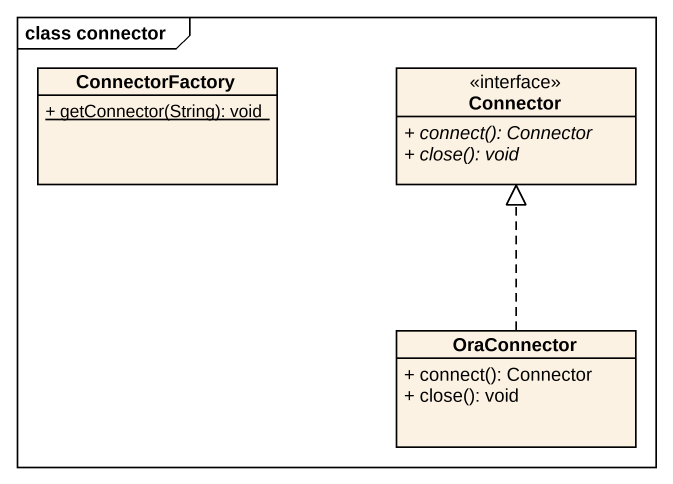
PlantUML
@startuml
mainframe class connector
hide circle
hide empty members
skinparam classAttributeIconSize 0
class ConnectorFactory {
  {static} + getConnector(String): void
}
class Connector <<interface>> {
  {abstract} + connect(): Connector
  {abstract} + close(): void
}
class OraConnector {
  + connect(): Connector
  + close(): void
}
OraConnector .up.|> Connector
@enduml
